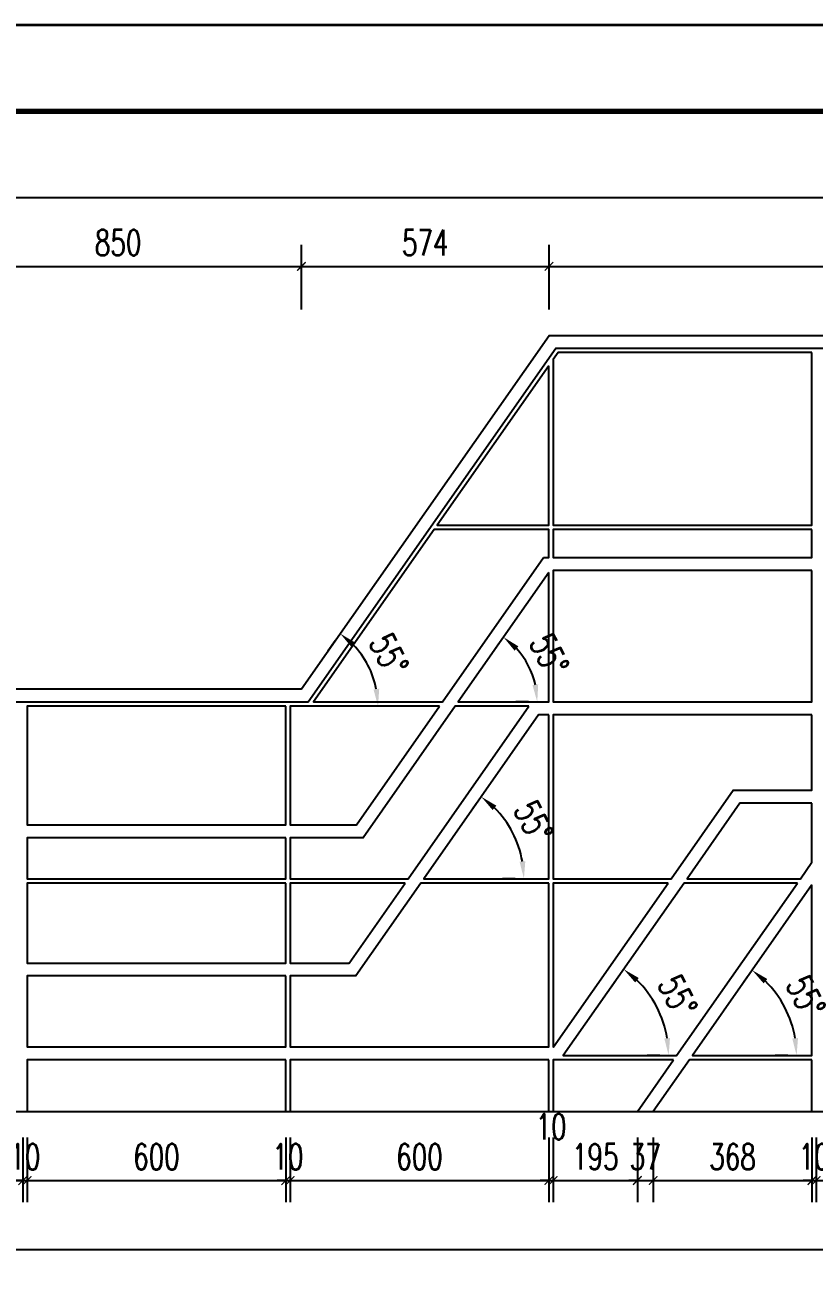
# Model space of a CAD drawing. Header units: millimetres. Extents: x 0 to 16820, y -11520 to 11880.
# Drawn here: x 2075 to 3905, y -6010 to -3120 of the extents above; entities that cross this region are included whole.
import ezdxf
from ezdxf.enums import TextEntityAlignment as Align

# ---------------------------------------------------------------- set-up
doc = ezdxf.new("R2010")
doc.units = ezdxf.units.MM
doc.header["$LTSCALE"] = 1000
doc.layers.add('A-ANNO-DIMS', color=3, linetype='Continuous', lineweight=13)
doc.layers.add('A-WALL-HATCH', color=252, linetype='Continuous')
doc.layers.add('图框层', color=7, linetype='Continuous')
doc.styles.add('_TCH_DIM_T3', font='SIMPLEX', dxfattribs={"width": 0.705882, "bigfont": 'GBCBIG'})
doc.styles.add('宋体', font='', dxfattribs={"width": 0.8})
doc.styles.get('宋体').set_extended_font_data('SimSun')
doc.dimstyles.new('_TCH_ARCH&&20', dxfattribs={"dimtxt": 59.5, "dimasz": 20, "dimexe": 50, "dimexo": 60, "dimgap": 25.25, "dimtad": 1, "dimdec": 0, "dimzin": 0, "dimdsep": 46, "dimtxsty": '_TCH_DIM_T3', "dimblk": 'ARCHTICK', "dimcen": 0.09, "dimclrt": 7, "dimazin": 2, "dimtfac": 1, "dimtdec": 0, "dimtix": 1, "dimtmove": 2, "dimatfit": 3, "dimfxl": 20, "dimtolj": 1, "dimtzin": 0, "dimarcsym": 0})
doc.dimstyles.new('_TCH_ARROW&&20', dxfattribs={"dimtxt": 59.5, "dimasz": 40, "dimexe": 50, "dimexo": 60, "dimgap": 25.25, "dimtad": 1, "dimdec": 0, "dimzin": 0, "dimdsep": 46, "dimtxsty": '_TCH_DIM_T3', "dimcen": 0.09, "dimclrt": 7, "dimazin": 2, "dimtfac": 1, "dimtdec": 0, "dimtix": 1, "dimtmove": 2, "dimatfit": 3, "dimfxl": 20, "dimtolj": 1, "dimtzin": 0, "dimarcsym": 0})

# ---------------------------------------------------------------- blocks, each defined once
blk = doc.blocks.new('*U23')
at = {"layer": '图框层', "color": 4, "lineweight": 35}
blk.add_line((0, 420), (743, 420), dxfattribs=at)
at = {"layer": '图框层', "color": 0, "linetype": 'Continuous', "lineweight": 70}
blk.add_line((25, 410), (733, 410), dxfattribs=at)
at = {"layer": '图框层', "style": '宋体', "width": 0.8}
blk.add_attdef('合作设计单位', text='', height=3, dxfattribs=at).set_placement((698, 354), align=Align.MIDDLE_CENTER)
at = {"layer": '图框层', "style": '宋体'}
for tag, p in [('制图人', (695.5, 230.5)), ('设计人', (695.5, 223.5)), ('专业负责人', (695.5, 216.5)), ('设计主持人', (695.5, 209.5)), ('项目经理', (695.5, 202.5)), ('校对', (695.5, 195.5)), ('审核', (695.5, 188.5)), ('审定', (695.5, 181.5)), ('版号1', (671.51, 97.5)), ('版号1日期', (688.51, 97.5)), ('版号1内容', (706.51, 97.5)), ('版号1修改人', (723.51, 97.5)), ('版号2', (671.51, 90.5)), ('版号2日期', (688.51, 90.5)), ('版号2内容', (706.51, 90.5)), ('版号2修改人', (723.51, 90.5)), ('版号3', (671.51, 83.5)), ('版号3日期', (688.51, 83.5)), ('版号3内容', (706.51, 83.5)), ('版号3修改人', (723.51, 83.5)), ('工程名称', (706.5, 73)), ('子项名称', (706.63, 58.97)), ('设计号', (689, 48.5)), ('专业', (724, 48.5)), ('图名', (706.63, 37.9)), ('图号', (706.63, 23.95)), ('阶段', (689, 13.5)), ('日期', (724, 13.5))]:
    blk.add_attdef(tag, text='', height=2.5, dxfattribs=at).set_placement(p, align=Align.MIDDLE_CENTER)
blk = doc.blocks.new('*D210')
at = {"layer": 'A-ANNO-DIMS', "color": 0, "lineweight": -2, "transparency": 16777216}
for p, q in [((3750, -5328.5), (3732.8, -5353.1)), ((3844.5, -5510), (3814.5, -5510))]:
    blk.add_line(p, q, dxfattribs=at)
blk.add_arc((3623, -5510), 241.5, 9.4992, 45.5008, dxfattribs=at)
at = {"layer": 'A-ANNO-DIMS', "color": 0, "transparency": 16777216}
for points in [[(3788, -5342.8), (3796.5, -5332.6), (3761.5, -5312.1)], [(3867.8, -5469.6), (3854.5, -5470.7), (3864.5, -5510)]]:
    blk.add_solid(points, dxfattribs=at)
at = {"layer": 'Defpoints', "color": 0, "transparency": 16777216}
for p in [(3784.4, -5279.4), (3852.2, -5434), (3623, -5510), (3904.5, -5510)]:
    blk.add_point(p, dxfattribs=at)
at = {"layer": 'A-ANNO-DIMS', "color": 7, "transparency": 16777216, "insert": (3886, -5373.1), "char_height": 59.5, "attachment_point": 5, "rotation": 297.5, "style": '_TCH_DIM_T3'}
blk.add_mtext('\\A1;55°', dxfattribs=at)
blk = doc.blocks.new('*D211')
at = {"layer": 'A-ANNO-DIMS', "color": 0, "lineweight": -2, "transparency": 16777216}
for p, q in [((3452.1, -5326.4), (3434.9, -5351)), ((3547.7, -5510), (3517.7, -5510))]:
    blk.add_line(p, q, dxfattribs=at)
blk.add_arc((3323.5, -5510), 244.2, 9.3973, 45.6027, dxfattribs=at)
at = {"layer": 'A-ANNO-DIMS', "color": 0, "transparency": 16777216}
for points in [[(3490.1, -5340.7), (3498.6, -5330.4), (3463.6, -5310)], [(3571, -5469.6), (3557.8, -5470.7), (3567.7, -5510)]]:
    blk.add_solid(points, dxfattribs=at)
at = {"layer": 'Defpoints', "color": 0, "transparency": 16777216}
for p in [(3486.5, -5277.2), (3555.3, -5433.2), (3323.5, -5510), (3607.7, -5510)]:
    blk.add_point(p, dxfattribs=at)
at = {"layer": 'A-ANNO-DIMS', "color": 7, "transparency": 16777216, "insert": (3588.9, -5371.9), "char_height": 59.5, "attachment_point": 5, "rotation": 297.5, "style": '_TCH_DIM_T3'}
blk.add_mtext('\\A1;55°', dxfattribs=at)
blk = doc.blocks.new('*D212')
at = {"layer": 'A-ANNO-DIMS', "color": 0, "lineweight": -2, "transparency": 16777216}
for p, q in [((3173.4, -4556.2), (3156.2, -4580.8)), ((3243.1, -4690), (3213.1, -4690))]:
    blk.add_line(p, q, dxfattribs=at)
blk.add_arc((3079.8, -4690), 183.3, 12.529, 42.471, dxfattribs=at)
at = {"layer": 'A-ANNO-DIMS', "color": 0, "transparency": 16777216}
for points in [[(3210.6, -4571.3), (3219.4, -4561.2), (3184.9, -4539.9)], [(3265.3, -4649.5), (3252.1, -4651), (3263.1, -4690)]]:
    blk.add_solid(points, dxfattribs=at)
at = {"layer": 'Defpoints', "color": 0, "transparency": 16777216}
for p in [(3207.9, -4507.1), (3253.8, -4632.4), (3079.8, -4690), (3303.1, -4690)]:
    blk.add_point(p, dxfattribs=at)
at = {"layer": 'A-ANNO-DIMS', "color": 7, "transparency": 16777216, "insert": (3291.1, -4580), "char_height": 59.5, "attachment_point": 5, "rotation": 297.5, "style": '_TCH_DIM_T3'}
blk.add_mtext('\\A1;55°', dxfattribs=at)
blk = doc.blocks.new('*D213')
at = {"layer": 'A-ANNO-DIMS', "color": 0, "lineweight": -2, "transparency": 16777216}
for p, q in [((3121.8, -4926.4), (3104.6, -4951)), ((3212.2, -5100), (3182.2, -5100))]:
    blk.add_line(p, q, dxfattribs=at)
blk.add_arc((3000.2, -5100), 231.9, 9.8931, 45.1069, dxfattribs=at)
at = {"layer": 'A-ANNO-DIMS', "color": 0, "transparency": 16777216}
for points in [[(3159.6, -4940.8), (3168.2, -4930.6), (3133.3, -4910)], [(3235.4, -5059.6), (3222.1, -5060.7), (3232.2, -5100)]]:
    blk.add_solid(points, dxfattribs=at)
at = {"layer": 'Defpoints', "color": 0, "transparency": 16777216}
for p in [(3156.2, -4877.2), (3220.4, -5027), (3000.2, -5100), (3272.2, -5100)]:
    blk.add_point(p, dxfattribs=at)
at = {"layer": 'A-ANNO-DIMS', "color": 7, "transparency": 16777216, "insert": (3254.7, -4967.5), "char_height": 59.5, "attachment_point": 5, "rotation": 297.5, "style": '_TCH_DIM_T3'}
blk.add_mtext('\\A1;55°', dxfattribs=at)
blk = doc.blocks.new('*D216')
at = {"layer": 'A-ANNO-DIMS', "color": 0, "lineweight": -2, "transparency": 16777216}
for p, q in [((2794.7, -4548), (2777.5, -4572.5)), ((2873.9, -4700), (2843.9, -4700))]:
    blk.add_line(p, q, dxfattribs=at)
blk.add_arc((2688.2, -4700), 205.6, 11.1635, 43.8365, dxfattribs=at)
at = {"layer": 'A-ANNO-DIMS', "color": 0, "transparency": 16777216}
for points in [[(2832.2, -4562.7), (2840.9, -4552.5), (2806.2, -4531.6)], [(2896.6, -4659.5), (2883.3, -4660.8), (2893.9, -4700)]]:
    blk.add_solid(points, dxfattribs=at)
at = {"layer": 'Defpoints', "color": 0, "transparency": 16777216}
for p in [(2829.1, -4498.8), (2883.4, -4635.3), (2688.2, -4700), (2933.9, -4700)]:
    blk.add_point(p, dxfattribs=at)
at = {"layer": 'A-ANNO-DIMS', "color": 7, "transparency": 16777216, "insert": (2919.4, -4579.7), "char_height": 59.5, "attachment_point": 5, "rotation": 297.5, "style": '_TCH_DIM_T3'}
blk.add_mtext('\\A1;55°', dxfattribs=at)
blk = doc.blocks.new('_ArchTick')
at = {"color": 0, "linetype": 'ByBlock', "const_width": 0.15}
blk.add_lwpolyline([(-0.5, -0.5), (0.5, 0.5)], dxfattribs=at)
blk = doc.blocks.new('*D218')
at = {"layer": 'A-ANNO-DIMS', "color": 0, "lineweight": -2, "transparency": 16777216}
for p, q in [((1180, -3780), (1180, -3470)), ((9680, -3780), (9680, -3470)), ((1180, -3520), (9680, -3520))]:
    blk.add_line(p, q, dxfattribs=at)
at = {"layer": 'Defpoints', "color": 0, "transparency": 16777216}
for p in [(9680, -3520), (1180, -3840), (9680, -3840)]:
    blk.add_point(p, dxfattribs=at)
at = {"layer": 'A-ANNO-DIMS', "color": 0, "lineweight": -2, "transparency": 16777216, "xscale": 20, "yscale": 20, "zscale": 20, "rotation": 180}
blk.add_blockref('_ArchTick', (1180, -3520), dxfattribs=at)
at = {"layer": 'A-ANNO-DIMS', "color": 0, "lineweight": -2, "transparency": 16777216, "xscale": 20, "yscale": 20, "zscale": 20}
blk.add_blockref('_ArchTick', (9680, -3520), dxfattribs=at)
at = {"layer": 'A-ANNO-DIMS', "color": 7, "transparency": 16777216, "insert": (5430, -3465), "char_height": 59.5, "attachment_point": 5, "style": '_TCH_DIM_T3'}
blk.add_mtext('\\A1;8500', dxfattribs=at)
blk = doc.blocks.new('*D220')
at = {"layer": 'A-ANNO-DIMS', "color": 0, "lineweight": -2, "transparency": 16777216}
for p, q in [((1866.2, -3780), (1866.2, -3630)), ((2716.2, -3780), (2716.2, -3630)), ((1866.2, -3680), (2716.2, -3680))]:
    blk.add_line(p, q, dxfattribs=at)
at = {"layer": 'Defpoints', "color": 0, "transparency": 16777216}
for p in [(2716.2, -3680), (1866.2, -3840), (2716.2, -3840)]:
    blk.add_point(p, dxfattribs=at)
at = {"layer": 'A-ANNO-DIMS', "color": 0, "lineweight": -2, "transparency": 16777216, "xscale": 20, "yscale": 20, "zscale": 20, "rotation": 180}
blk.add_blockref('_ArchTick', (1866.2, -3680), dxfattribs=at)
at = {"layer": 'A-ANNO-DIMS', "color": 0, "lineweight": -2, "transparency": 16777216, "xscale": 20, "yscale": 20, "zscale": 20}
blk.add_blockref('_ArchTick', (2716.2, -3680), dxfattribs=at)
at = {"layer": 'A-ANNO-DIMS', "color": 7, "transparency": 16777216, "insert": (2291.2, -3625), "char_height": 59.5, "attachment_point": 5, "style": '_TCH_DIM_T3'}
blk.add_mtext('\\A1;850', dxfattribs=at)
blk = doc.blocks.new('*D221')
at = {"layer": 'A-ANNO-DIMS', "color": 0, "lineweight": -2, "transparency": 16777216}
for p, q in [((2716.2, -3780), (2716.2, -3630)), ((3290.4, -3780), (3290.4, -3630)), ((2716.2, -3680), (3290.4, -3680))]:
    blk.add_line(p, q, dxfattribs=at)
at = {"layer": 'Defpoints', "color": 0, "transparency": 16777216}
for p in [(3290.4, -3680), (2716.2, -3840), (3290.4, -3840)]:
    blk.add_point(p, dxfattribs=at)
at = {"layer": 'A-ANNO-DIMS', "color": 0, "lineweight": -2, "transparency": 16777216, "xscale": 20, "yscale": 20, "zscale": 20, "rotation": 180}
blk.add_blockref('_ArchTick', (2716.2, -3680), dxfattribs=at)
at = {"layer": 'A-ANNO-DIMS', "color": 0, "lineweight": -2, "transparency": 16777216, "xscale": 20, "yscale": 20, "zscale": 20}
blk.add_blockref('_ArchTick', (3290.4, -3680), dxfattribs=at)
at = {"layer": 'A-ANNO-DIMS', "color": 7, "transparency": 16777216, "insert": (3003.3, -3625), "char_height": 59.5, "attachment_point": 5, "style": '_TCH_DIM_T3'}
blk.add_mtext('\\A1;574', dxfattribs=at)
blk = doc.blocks.new('*D222')
at = {"layer": 'A-ANNO-DIMS', "color": 0, "lineweight": -2, "transparency": 16777216}
for p, q in [((3290.4, -3780), (3290.4, -3630)), ((5230, -3780), (5230, -3630)), ((3290.4, -3680), (5230, -3680))]:
    blk.add_line(p, q, dxfattribs=at)
at = {"layer": 'Defpoints', "color": 0, "transparency": 16777216}
for p in [(5230, -3680), (3290.4, -3840), (5230, -3840)]:
    blk.add_point(p, dxfattribs=at)
at = {"layer": 'A-ANNO-DIMS', "color": 0, "lineweight": -2, "transparency": 16777216, "xscale": 20, "yscale": 20, "zscale": 20, "rotation": 180}
blk.add_blockref('_ArchTick', (3290.4, -3680), dxfattribs=at)
at = {"layer": 'A-ANNO-DIMS', "color": 0, "lineweight": -2, "transparency": 16777216, "xscale": 20, "yscale": 20, "zscale": 20}
blk.add_blockref('_ArchTick', (5230, -3680), dxfattribs=at)
at = {"layer": 'A-ANNO-DIMS', "color": 7, "transparency": 16777216, "insert": (4260.2, -3625), "char_height": 59.5, "attachment_point": 5, "style": '_TCH_DIM_T3'}
blk.add_mtext('\\A1;1940', dxfattribs=at)
blk = doc.blocks.new('*D232')
at = {"layer": 'A-ANNO-DIMS', "color": 0, "lineweight": -2, "transparency": 16777216}
for p, q in [((1470, -5700), (1470, -5850)), ((2070, -5700), (2070, -5850)), ((1470, -5800), (2070, -5800))]:
    blk.add_line(p, q, dxfattribs=at)
at = {"layer": 'Defpoints', "color": 0, "transparency": 16777216}
for p in [(1470, -5640), (2070, -5640), (2070, -5800)]:
    blk.add_point(p, dxfattribs=at)
at = {"layer": 'A-ANNO-DIMS', "color": 0, "lineweight": -2, "transparency": 16777216, "xscale": 20, "yscale": 20, "zscale": 20, "rotation": 180}
blk.add_blockref('_ArchTick', (1470, -5800), dxfattribs=at)
at = {"layer": 'A-ANNO-DIMS', "color": 0, "lineweight": -2, "transparency": 16777216, "xscale": 20, "yscale": 20, "zscale": 20}
blk.add_blockref('_ArchTick', (2070, -5800), dxfattribs=at)
at = {"layer": 'A-ANNO-DIMS', "color": 7, "transparency": 16777216, "insert": (1770, -5745), "char_height": 59.5, "attachment_point": 5, "style": '_TCH_DIM_T3'}
blk.add_mtext('\\A1;600', dxfattribs=at)
blk = doc.blocks.new('*D233')
at = {"layer": 'A-ANNO-DIMS', "color": 0, "lineweight": -2, "transparency": 16777216}
for p, q in [((2070, -5700), (2070, -5850)), ((2080, -5700), (2080, -5850)), ((2070, -5800), (2050, -5800)), ((2070, -5800), (2080, -5800)), ((2080, -5800), (2100, -5800))]:
    blk.add_line(p, q, dxfattribs=at)
at = {"layer": 'Defpoints', "color": 0, "transparency": 16777216}
for p in [(2070, -5640), (2080, -5640), (2080, -5800)]:
    blk.add_point(p, dxfattribs=at)
at = {"layer": 'A-ANNO-DIMS', "color": 0, "lineweight": -2, "transparency": 16777216, "xscale": 20, "yscale": 20, "zscale": 20}
blk.add_blockref('_ArchTick', (2070, -5800), dxfattribs=at)
at = {"layer": 'A-ANNO-DIMS', "color": 0, "lineweight": -2, "transparency": 16777216, "xscale": 20, "yscale": 20, "zscale": 20, "rotation": 180}
blk.add_blockref('_ArchTick', (2080, -5800), dxfattribs=at)
at = {"layer": 'A-ANNO-DIMS', "color": 7, "transparency": 16777216, "insert": (2075, -5745), "char_height": 59.5, "attachment_point": 5, "style": '_TCH_DIM_T3'}
blk.add_mtext('\\A1;10', dxfattribs=at)
blk = doc.blocks.new('*D234')
at = {"layer": 'A-ANNO-DIMS', "color": 0, "lineweight": -2, "transparency": 16777216}
for p, q in [((2080, -5700), (2080, -5850)), ((2680, -5700), (2680, -5850)), ((2080, -5800), (2680, -5800))]:
    blk.add_line(p, q, dxfattribs=at)
at = {"layer": 'Defpoints', "color": 0, "transparency": 16777216}
for p in [(2080, -5640), (2680, -5640), (2680, -5800)]:
    blk.add_point(p, dxfattribs=at)
at = {"layer": 'A-ANNO-DIMS', "color": 0, "lineweight": -2, "transparency": 16777216, "xscale": 20, "yscale": 20, "zscale": 20, "rotation": 180}
blk.add_blockref('_ArchTick', (2080, -5800), dxfattribs=at)
at = {"layer": 'A-ANNO-DIMS', "color": 0, "lineweight": -2, "transparency": 16777216, "xscale": 20, "yscale": 20, "zscale": 20}
blk.add_blockref('_ArchTick', (2680, -5800), dxfattribs=at)
at = {"layer": 'A-ANNO-DIMS', "color": 7, "transparency": 16777216, "insert": (2380, -5745), "char_height": 59.5, "attachment_point": 5, "style": '_TCH_DIM_T3'}
blk.add_mtext('\\A1;600', dxfattribs=at)
blk = doc.blocks.new('*D235')
at = {"layer": 'A-ANNO-DIMS', "color": 0, "lineweight": -2, "transparency": 16777216}
for p, q in [((2680, -5700), (2680, -5850)), ((2690, -5700), (2690, -5850)), ((2680, -5800), (2660, -5800)), ((2680, -5800), (2690, -5800)), ((2690, -5800), (2710, -5800))]:
    blk.add_line(p, q, dxfattribs=at)
at = {"layer": 'Defpoints', "color": 0, "transparency": 16777216}
for p in [(2680, -5640), (2690, -5640), (2690, -5800)]:
    blk.add_point(p, dxfattribs=at)
at = {"layer": 'A-ANNO-DIMS', "color": 0, "lineweight": -2, "transparency": 16777216, "xscale": 20, "yscale": 20, "zscale": 20}
blk.add_blockref('_ArchTick', (2680, -5800), dxfattribs=at)
at = {"layer": 'A-ANNO-DIMS', "color": 0, "lineweight": -2, "transparency": 16777216, "xscale": 20, "yscale": 20, "zscale": 20, "rotation": 180}
blk.add_blockref('_ArchTick', (2690, -5800), dxfattribs=at)
at = {"layer": 'A-ANNO-DIMS', "color": 7, "transparency": 16777216, "insert": (2685, -5745), "char_height": 59.5, "attachment_point": 5, "style": '_TCH_DIM_T3'}
blk.add_mtext('\\A1;10', dxfattribs=at)
blk = doc.blocks.new('*D236')
at = {"layer": 'A-ANNO-DIMS', "color": 0, "lineweight": -2, "transparency": 16777216}
for p, q in [((2690, -5700), (2690, -5850)), ((3290, -5700), (3290, -5850)), ((2690, -5800), (3290, -5800))]:
    blk.add_line(p, q, dxfattribs=at)
at = {"layer": 'Defpoints', "color": 0, "transparency": 16777216}
for p in [(2690, -5640), (3290, -5640), (3290, -5800)]:
    blk.add_point(p, dxfattribs=at)
at = {"layer": 'A-ANNO-DIMS', "color": 0, "lineweight": -2, "transparency": 16777216, "xscale": 20, "yscale": 20, "zscale": 20, "rotation": 180}
blk.add_blockref('_ArchTick', (2690, -5800), dxfattribs=at)
at = {"layer": 'A-ANNO-DIMS', "color": 0, "lineweight": -2, "transparency": 16777216, "xscale": 20, "yscale": 20, "zscale": 20}
blk.add_blockref('_ArchTick', (3290, -5800), dxfattribs=at)
at = {"layer": 'A-ANNO-DIMS', "color": 7, "transparency": 16777216, "insert": (2990, -5745), "char_height": 59.5, "attachment_point": 5, "style": '_TCH_DIM_T3'}
blk.add_mtext('\\A1;600', dxfattribs=at)
blk = doc.blocks.new('*D237')
at = {"layer": 'A-ANNO-DIMS', "color": 0, "lineweight": -2, "transparency": 16777216}
for p, q in [((3290, -5700), (3290, -5850)), ((3300, -5700), (3300, -5850)), ((3290, -5800), (3270, -5800)), ((3290, -5800), (3300, -5800)), ((3300, -5800), (3320, -5800))]:
    blk.add_line(p, q, dxfattribs=at)
at = {"layer": 'Defpoints', "color": 0, "transparency": 16777216}
for p in [(3290, -5640), (3300, -5640), (3300, -5800)]:
    blk.add_point(p, dxfattribs=at)
at = {"layer": 'A-ANNO-DIMS', "color": 0, "lineweight": -2, "transparency": 16777216, "xscale": 20, "yscale": 20, "zscale": 20}
blk.add_blockref('_ArchTick', (3290, -5800), dxfattribs=at)
at = {"layer": 'A-ANNO-DIMS', "color": 0, "lineweight": -2, "transparency": 16777216, "xscale": 20, "yscale": 20, "zscale": 20, "rotation": 180}
blk.add_blockref('_ArchTick', (3300, -5800), dxfattribs=at)
at = {"layer": 'A-ANNO-DIMS', "color": 7, "transparency": 16777216, "insert": (3295, -5675), "char_height": 59.5, "attachment_point": 5, "style": '_TCH_DIM_T3'}
blk.add_mtext('\\A1;10', dxfattribs=at)
blk = doc.blocks.new('*D238')
at = {"layer": 'A-ANNO-DIMS', "color": 0, "lineweight": -2, "transparency": 16777216}
for p, q in [((3300, -5700), (3300, -5850)), ((3495.3, -5700), (3495.3, -5850)), ((3300, -5800), (3495.3, -5800))]:
    blk.add_line(p, q, dxfattribs=at)
at = {"layer": 'Defpoints', "color": 0, "transparency": 16777216}
for p in [(3300, -5640), (3495.3, -5640), (3495.3, -5800)]:
    blk.add_point(p, dxfattribs=at)
at = {"layer": 'A-ANNO-DIMS', "color": 0, "lineweight": -2, "transparency": 16777216, "xscale": 20, "yscale": 20, "zscale": 20, "rotation": 180}
blk.add_blockref('_ArchTick', (3300, -5800), dxfattribs=at)
at = {"layer": 'A-ANNO-DIMS', "color": 0, "lineweight": -2, "transparency": 16777216, "xscale": 20, "yscale": 20, "zscale": 20}
blk.add_blockref('_ArchTick', (3495.3, -5800), dxfattribs=at)
at = {"layer": 'A-ANNO-DIMS', "color": 7, "transparency": 16777216, "insert": (3397.7, -5745), "char_height": 59.5, "attachment_point": 5, "style": '_TCH_DIM_T3'}
blk.add_mtext('\\A1;195', dxfattribs=at)
blk = doc.blocks.new('*D239')
at = {"layer": 'A-ANNO-DIMS', "color": 0, "lineweight": -2, "transparency": 16777216}
for p, q in [((3495.3, -5700), (3495.3, -5850)), ((3531.9, -5700), (3531.9, -5850)), ((3495.3, -5800), (3475.3, -5800)), ((3495.3, -5800), (3531.9, -5800)), ((3531.9, -5800), (3551.9, -5800))]:
    blk.add_line(p, q, dxfattribs=at)
at = {"layer": 'Defpoints', "color": 0, "transparency": 16777216}
for p in [(3495.3, -5640), (3531.9, -5640), (3531.9, -5800)]:
    blk.add_point(p, dxfattribs=at)
at = {"layer": 'A-ANNO-DIMS', "color": 0, "lineweight": -2, "transparency": 16777216, "xscale": 20, "yscale": 20, "zscale": 20}
blk.add_blockref('_ArchTick', (3495.3, -5800), dxfattribs=at)
at = {"layer": 'A-ANNO-DIMS', "color": 0, "lineweight": -2, "transparency": 16777216, "xscale": 20, "yscale": 20, "zscale": 20, "rotation": 180}
blk.add_blockref('_ArchTick', (3531.9, -5800), dxfattribs=at)
at = {"layer": 'A-ANNO-DIMS', "color": 7, "transparency": 16777216, "insert": (3513.6, -5745), "char_height": 59.5, "attachment_point": 5, "style": '_TCH_DIM_T3'}
blk.add_mtext('\\A1;37', dxfattribs=at)
blk = doc.blocks.new('*D240')
at = {"layer": 'A-ANNO-DIMS', "color": 0, "lineweight": -2, "transparency": 16777216}
for p, q in [((3531.9, -5700), (3531.9, -5850)), ((3900, -5700), (3900, -5850)), ((3531.9, -5800), (3900, -5800))]:
    blk.add_line(p, q, dxfattribs=at)
at = {"layer": 'Defpoints', "color": 0, "transparency": 16777216}
for p in [(3531.9, -5640), (3900, -5640), (3900, -5800)]:
    blk.add_point(p, dxfattribs=at)
at = {"layer": 'A-ANNO-DIMS', "color": 0, "lineweight": -2, "transparency": 16777216, "xscale": 20, "yscale": 20, "zscale": 20, "rotation": 180}
blk.add_blockref('_ArchTick', (3531.9, -5800), dxfattribs=at)
at = {"layer": 'A-ANNO-DIMS', "color": 0, "lineweight": -2, "transparency": 16777216, "xscale": 20, "yscale": 20, "zscale": 20}
blk.add_blockref('_ArchTick', (3900, -5800), dxfattribs=at)
at = {"layer": 'A-ANNO-DIMS', "color": 7, "transparency": 16777216, "insert": (3716, -5745), "char_height": 59.5, "attachment_point": 5, "style": '_TCH_DIM_T3'}
blk.add_mtext('\\A1;368', dxfattribs=at)
blk = doc.blocks.new('*D241')
at = {"layer": 'A-ANNO-DIMS', "color": 0, "lineweight": -2, "transparency": 16777216}
for p, q in [((3900, -5700), (3900, -5850)), ((3910, -5700), (3910, -5850)), ((3900, -5800), (3880, -5800)), ((3900, -5800), (3910, -5800)), ((3910, -5800), (3930, -5800))]:
    blk.add_line(p, q, dxfattribs=at)
at = {"layer": 'Defpoints', "color": 0, "transparency": 16777216}
for p in [(3900, -5640), (3910, -5640), (3910, -5800)]:
    blk.add_point(p, dxfattribs=at)
at = {"layer": 'A-ANNO-DIMS', "color": 0, "lineweight": -2, "transparency": 16777216, "xscale": 20, "yscale": 20, "zscale": 20}
blk.add_blockref('_ArchTick', (3900, -5800), dxfattribs=at)
at = {"layer": 'A-ANNO-DIMS', "color": 0, "lineweight": -2, "transparency": 16777216, "xscale": 20, "yscale": 20, "zscale": 20, "rotation": 180}
blk.add_blockref('_ArchTick', (3910, -5800), dxfattribs=at)
at = {"layer": 'A-ANNO-DIMS', "color": 7, "transparency": 16777216, "insert": (3905, -5745), "char_height": 59.5, "attachment_point": 5, "style": '_TCH_DIM_T3'}
blk.add_mtext('\\A1;10', dxfattribs=at)
blk = doc.blocks.new('*D242')
at = {"layer": 'A-ANNO-DIMS', "color": 0, "lineweight": -2, "transparency": 16777216}
for p, q in [((3910, -5700), (3910, -5850)), ((4510, -5700), (4510, -5850)), ((3910, -5800), (4510, -5800))]:
    blk.add_line(p, q, dxfattribs=at)
at = {"layer": 'Defpoints', "color": 0, "transparency": 16777216}
for p in [(3910, -5640), (4510, -5640), (4510, -5800)]:
    blk.add_point(p, dxfattribs=at)
at = {"layer": 'A-ANNO-DIMS', "color": 0, "lineweight": -2, "transparency": 16777216, "xscale": 20, "yscale": 20, "zscale": 20, "rotation": 180}
blk.add_blockref('_ArchTick', (3910, -5800), dxfattribs=at)
at = {"layer": 'A-ANNO-DIMS', "color": 0, "lineweight": -2, "transparency": 16777216, "xscale": 20, "yscale": 20, "zscale": 20}
blk.add_blockref('_ArchTick', (4510, -5800), dxfattribs=at)
at = {"layer": 'A-ANNO-DIMS', "color": 7, "transparency": 16777216, "insert": (4210, -5745), "char_height": 59.5, "attachment_point": 5, "style": '_TCH_DIM_T3'}
blk.add_mtext('\\A1;600', dxfattribs=at)
blk = doc.blocks.new('*D265')
at = {"layer": 'A-ANNO-DIMS', "color": 0, "lineweight": -2, "transparency": 16777216}
for p, q in [((1180, -5700), (1180, -6010)), ((9680, -5700), (9680, -6010)), ((1180, -5960), (9680, -5960))]:
    blk.add_line(p, q, dxfattribs=at)
at = {"layer": 'Defpoints', "color": 0, "transparency": 16777216}
for p in [(1180, -5640), (9680, -5640), (9680, -5960)]:
    blk.add_point(p, dxfattribs=at)
at = {"layer": 'A-ANNO-DIMS', "color": 0, "lineweight": -2, "transparency": 16777216, "xscale": 20, "yscale": 20, "zscale": 20, "rotation": 180}
blk.add_blockref('_ArchTick', (1180, -5960), dxfattribs=at)
at = {"layer": 'A-ANNO-DIMS', "color": 0, "lineweight": -2, "transparency": 16777216, "xscale": 20, "yscale": 20, "zscale": 20}
blk.add_blockref('_ArchTick', (9680, -5960), dxfattribs=at)
at = {"layer": 'A-ANNO-DIMS', "color": 7, "transparency": 16777216, "insert": (5430, -5905), "char_height": 59.5, "attachment_point": 5, "style": '_TCH_DIM_T3'}
blk.add_mtext('\\A1;8500', dxfattribs=at)

msp = doc.modelspace()

# ---------------------------------------------------------------- linework, layer by layer
at = {"layer": 'A-WALL-HATCH'}
for points in [[(1180.03683, -5640.00255), (1866.24022, -4660.00255), (2716.24022, -4660.00255), (3290.4104, -3840.00255), (7196.32765, -3840.00255), (7429.48148, -4340.00255), (8929.48148, -4340.00255), (9680.03683, -5640.00255)], [(1216.66007, -5640.00255), (1881.85723, -4690.00255), (2731.85723, -4690.00255), (3306.02741, -3870.00255), (7177.21554, -3870.00255), (7410.36937, -4370.00255), (8912.16097, -4370.00255), (9645.39581, -5640.00255)], [(1180.03683, -5640.00255), (9680.03683, -5640.00255)]]:
    msp.add_lwpolyline(points, dxfattribs=at)
for points in [[(3900.03683, -3880.00255), (3311.23308, -3880.00255), (3300.03683, -3895.99246), (3300.03683, -4280.00255), (3900.03683, -4280.00255)], [(3290.03683, -3910.27394), (3031.15006, -4280.00255), (3290.03683, -4280.00255)], [(3277.72427, -4355.00255), (3290.03683, -4355.00255), (3290.03683, -4290.00255), (3024.14799, -4290.00255), (2744.06497, -4690.00255), (3043.15475, -4690.00255)], [(3900.03683, -4290.00255), (3300.03683, -4290.00255), (3300.03683, -4355.00255), (3900.03683, -4355.00255)], [(3290.03683, -4389.72181), (3079.77798, -4690.00255), (3290.03683, -4690.00255)], [(3900.03683, -4385.00255), (3300.03683, -4385.00255), (3300.03683, -4690.00255), (3900.03683, -4690.00255)], [(2680.03683, -4700.00255), (2080.03683, -4700.00255), (2080.03683, -4975.00255), (2680.03683, -4975.00255)], [(3243.68435, -4700.00255), (3072.77591, -4700.00255), (2859.21261, -5005.00255), (2690.03683, -5005.00255), (2690.03683, -5100.00255), (2963.60134, -5100.00255)], [(3036.15267, -4700.00255), (2690.03683, -4700.00255), (2690.03683, -4975.00255), (2843.5956, -4975.00255)], [(3290.03683, -4720.00255), (3266.30344, -4720.00255), (3000.22457, -5100.00255), (3290.03683, -5100.00255)], [(3900.03683, -4720.00255), (3300.03683, -4720.00255), (3300.03683, -5100.00255), (3573.98863, -5100.00255), (3717.53118, -4895.00255), (3900.03683, -4895.00255)], [(3900.03683, -4925.00255), (3733.14819, -4925.00255), (3610.61187, -5100.00255), (3873.41359, -5100.00255), (3900.03683, -5061.98063)], [(2680.03683, -5005.00255), (2080.03683, -5005.00255), (2080.03683, -5100.00255), (2680.03683, -5100.00255)], [(2680.03683, -5110.00255), (2080.03683, -5110.00255), (2080.03683, -5295.5775), (2680.03683, -5295.5775)], [(2956.59926, -5110.00255), (2690.03683, -5110.00255), (2690.03683, -5295.5775), (2826.65828, -5295.5775)], [(3290.03683, -5110.00255), (2993.2225, -5110.00255), (2842.27529, -5325.5775), (2690.03683, -5325.5775), (2690.03683, -5490.00255), (3290.03683, -5490.00255)], [(3566.98656, -5110.00255), (3300.03683, -5110.00255), (3300.03683, -5490.00255), (3300.90769, -5490.00255)], [(3866.41151, -5110.00255), (3603.60979, -5110.00255), (3323.52678, -5510.00255), (3586.3285, -5510.00255)], [(3900.03683, -5114.28403), (3622.95174, -5510.00255), (3900.03683, -5510.00255)], [(2680.03683, -5325.5775), (2080.03683, -5325.5775), (2080.03683, -5490.00255), (2680.03683, -5490.00255)], [(2680.03683, -5520.00255), (2080.03683, -5520.00255), (2080.03683, -5640.00255), (2680.03683, -5640.00255)], [(3290.03683, -5520.00255), (2690.03683, -5520.00255), (2690.03683, -5640.00255), (3290.03683, -5640.00255)], [(3579.32642, -5520.00255), (3300.03683, -5520.00255), (3300.03683, -5640.00255), (3495.30152, -5640.00255)], [(3900.03683, -5520.00255), (3615.94966, -5520.00255), (3531.92476, -5640.00255), (3900.03683, -5640.00255)]]:
    msp.add_lwpolyline(points, close=True, dxfattribs=at)

# ---------------------------------------------------------------- block references
at = {"xscale": 20, "yscale": 20, "zscale": 20}
msp.add_blockref('*U23', (0.03683, -11520.00255), dxfattribs=at)

# ---------------------------------------------------------------- dimensions: what is measured, and where the dimension line sits
at = {"layer": 'A-ANNO-DIMS'}
for p1, p2, distance, picture, middle in [((1180.03683, -3840.00255), (9680.03683, -3840.00255), 320, '*D218', (5430.03683, -3465.00255)), ((1866.24022, -3840.00255), (2716.24022, -3840.00255), 160, '*D220', (2291.24022, -3625.00255)), ((2716.24022, -3840.00255), (3290.4104, -3840.00255), 160, '*D221', (3003.32531, -3625.00255)), ((3290.4104, -3840.00255), (5230.03683, -3840.00255), 160, '*D222', (4260.22361, -3625.00255)), ((1180.03683, -5640.00255), (9680.03683, -5640.00255), -320, '*D265', (5430.03683, -5905.00255)), ((1470.03683, -5640.00255), (2070.03683, -5640.00255), -160, '*D232', (1770.03683, -5745.00255)), ((2070.03683, -5640.00255), (2080.03683, -5640.00255), -160, '*D233', (2075.03683, -5745.00255)), ((2080.03683, -5640.00255), (2680.03683, -5640.00255), -160, '*D234', (2380.03683, -5745.00255)), ((2680.03683, -5640.00255), (2690.03683, -5640.00255), -160, '*D235', (2685.03683, -5745.00255)), ((2690.03683, -5640.00255), (3290.03683, -5640.00255), -160, '*D236', (2990.03683, -5745.00255)), ((3300.03683, -5640.00255), (3495.30152, -5640.00255), -160, '*D238', (3397.66917, -5745.00255)), ((3495.30152, -5640.00255), (3531.92476, -5640.00255), -160, '*D239', (3513.61314, -5745.00255)), ((3531.92476, -5640.00255), (3900.03683, -5640.00255), -160, '*D240', (3715.98079, -5745.00255)), ((3900.03683, -5640.00255), (3910.03683, -5640.00255), -160, '*D241', (3905.03683, -5745.00255)), ((3910.03683, -5640.00255), (4510.03683, -5640.00255), -160, '*D242', (4210.03683, -5745.00255))]:
    dim = msp.add_aligned_dim(p1=p1, p2=p2, distance=distance, dimstyle='_TCH_ARCH&&20', dxfattribs=at)
    dim.commit()
    dim.dimension.update_dxf_attribs({"geometry": picture, "text_midpoint": middle})
for base, center, p1, p2, picture, middle in [((2883.41638, -4635.32547), (2688.23191, -4700.00255), (2933.85317, -4700.00255), (2829.11448, -4498.8014), '*D216', (2919.40579, -4579.66105)), ((3253.76235, -4632.35042), (3079.77798, -4690.00255), (3303.06554, -4690.00255), (3207.85046, -4507.0961), '*D212', (3291.14163, -4579.97361)), ((3220.39872, -5027.04479), (3000.22457, -5100.00255), (3272.17175, -5100.00255), (3156.20706, -4877.23647), '*D213', (3254.74982, -4967.5051)), ((3555.28904, -5433.20491), (3323.52678, -5510.00255), (3607.6817, -5510.00255), (3486.51134, -5277.23647), '*D211', (3588.88043, -5371.86819)), ((3852.23328, -5434.02692), (3622.95174, -5510.00255), (3904.49329, -5510.00255), (3784.43734, -5279.37721), '*D210', (3885.98731, -5373.0749))]:
    dim = msp.add_angular_dim_3p(base=base, center=center, p1=p1, p2=p2, dimstyle='_TCH_ARROW&&20', dxfattribs=at)
    dim.commit()
    dim.dimension.update_dxf_attribs({"geometry": picture, "text_midpoint": middle})
dim = msp.add_linear_dim(base=(3300.03683, -5800.00255), p1=(3290.03683, -5640.00255), p2=(3300.03683, -5640.00255), angle=0, dimstyle='_TCH_ARCH&&20', dxfattribs=at)
dim.commit()
dim.dimension.update_dxf_attribs({"geometry": '*D237', "text_midpoint": (3295.03683, -5675.00255), "dimtype": 129})

doc.saveas('drawing.dxf')
